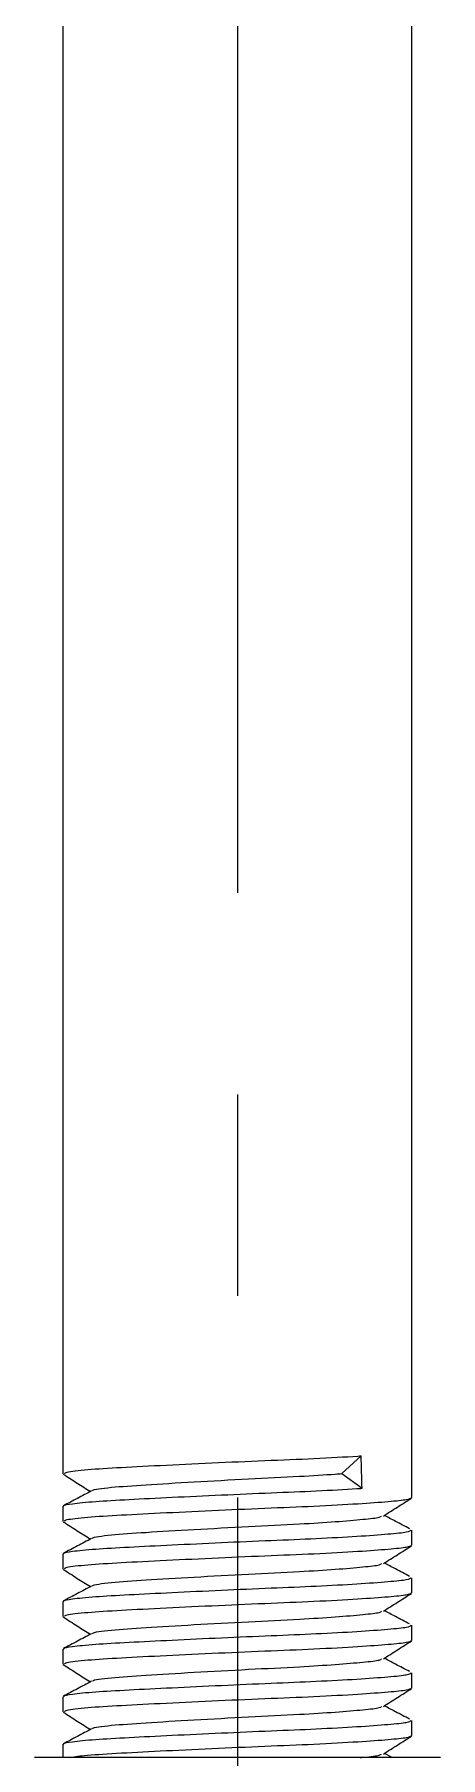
# Model space of a CAD drawing. Header units: millimetres. Extents: x 1036 to 1814, y -113 to 289.
# Drawn here: x 1222.25 to 1228.65, y 130.58 to 157.73 of the extents above; entities that cross this region are included whole.
import ezdxf

# ---------------------------------------------------------------- set-up
doc = ezdxf.new("R2010")
doc.units = ezdxf.units.MM
doc.linetypes.add('CENTER', pattern=[50.8, 31.75, -6.35, 6.35, -6.35])
doc.layers.add('CenterLine', color=1, linetype='CENTER', lineweight=9)
doc.layers.add('SolidLine', color=7, linetype='Continuous', lineweight=30)

msp = doc.modelspace()

# ---------------------------------------------------------------- linework, layer by layer
at = {"layer": 'CenterLine', "lineweight": -3, "ltscale": 0.5}
msp.add_line((1225.453, 236.284), (1225.453, 92.391), dxfattribs=at)
at = {"layer": 'SolidLine', "color": 7, "linetype": 'Continuous', "lineweight": 25}
for p, q in [((1222.703, 190.584), (1222.703, 135.055)), ((1228.203, 134.68), (1228.203, 190.584)), ((1227.403, 135.338), (1227.098, 135.059)), ((1227.098, 135.059), (1227.417, 134.827)), ((1222.703, 134.543), (1222.703, 134.305)), ((1228.203, 133.93), (1228.203, 134.168)), ((1222.703, 133.793), (1222.703, 133.555)), ((1228.203, 133.18), (1228.203, 133.418)), ((1222.703, 133.043), (1222.703, 132.805)), ((1228.203, 132.43), (1228.203, 132.668)), ((1222.703, 132.293), (1222.703, 132.055)), ((1228.203, 131.68), (1228.203, 131.918)), ((1222.703, 131.543), (1222.703, 131.305)), ((1228.203, 130.93), (1228.203, 131.168)), ((1222.703, 130.793), (1222.703, 130.584)), ((1227.89, 130.584), (1227.768, 130.65)), ((1228.653, 130.584), (1222.253, 130.584))]:
    msp.add_line(p, q, dxfattribs=at)
msp.add_ellipse((1225.453, 135.522), major_axis=(-1.946, 69.115), ratio=0.028113, start_param=4.70154, end_param=4.708933, dxfattribs=at)
for points, knots in [([(1222.736, 135.055), (1222.732, 135.063), (1222.723, 135.083), (1223.005, 135.118), (1223.519, 135.152), (1224.221, 135.188), (1225.037, 135.227), (1225.883, 135.264), (1226.685, 135.296), (1227.168, 135.323), (1227.386, 135.337), (1227.403, 135.338)], [0, 0, 0, 0, 0.078764, 0.212588, 0.341659, 0.471582, 0.603189, 0.732585, 0.858054, 0.988654, 1, 1, 1, 1]), ([(1222.708, 135.049), (1222.781, 135.002), (1222.924, 134.911), (1223.067, 134.82), (1223.136, 134.777)], [0, 0, 0, 0, 0.516311, 1, 1, 1, 1]), ([(1223.179, 134.786), (1223.176, 134.789), (1223.157, 134.807), (1223.434, 134.843), (1223.984, 134.882), (1224.758, 134.928), (1225.62, 134.975), (1226.399, 135.012), (1226.868, 135.041), (1227.064, 135.056), (1227.098, 135.059)], [0, 0, 0, 0, 0.033098, 0.198334, 0.357001, 0.520255, 0.684915, 0.843153, 0.972184, 1, 1, 1, 1]), ([(1223.153, 134.786), (1223.079, 134.746), (1222.931, 134.668), (1222.783, 134.59), (1222.709, 134.551)], [0, 0, 0, 0, 0.499816, 1, 1, 1, 1]), ([(1222.722, 134.543), (1222.717, 134.547), (1222.698, 134.56), (1222.844, 134.586), (1223.18, 134.62), (1223.728, 134.651), (1224.414, 134.685), (1225.192, 134.722), (1225.98, 134.756), (1226.718, 134.786), (1227.177, 134.811), (1227.389, 134.825), (1227.417, 134.827)], [0, 0, 0, 0, 0.036768, 0.140686, 0.262903, 0.380428, 0.501617, 0.625127, 0.745832, 0.861433, 0.981726, 1, 1, 1, 1]), ([(1222.736, 134.305), (1222.732, 134.313), (1222.723, 134.333), (1223.005, 134.368), (1223.519, 134.402), (1224.221, 134.438), (1225.037, 134.477), (1225.883, 134.514), (1226.686, 134.546), (1227.361, 134.583), (1227.851, 134.619), (1228.151, 134.65), (1228.183, 134.67), (1228.198, 134.68)], [0, 0, 0, 0, 0.05913, 0.159595, 0.256492, 0.354029, 0.452829, 0.54997, 0.644163, 0.742208, 0.831679, 0.918076, 1, 1, 1, 1]), ([(1227.752, 134.39), (1227.826, 134.437), (1227.974, 134.531), (1228.122, 134.624), (1228.196, 134.671)], [0, 0, 0, 0, 0.499794, 1, 1, 1, 1]), ([(1223.179, 134.036), (1223.176, 134.039), (1223.157, 134.057), (1223.434, 134.093), (1223.984, 134.132), (1224.758, 134.178), (1225.62, 134.225), (1226.4, 134.262), (1227.019, 134.301), (1227.446, 134.338), (1227.7, 134.366), (1227.716, 134.384), (1227.722, 134.39)], [0, 0, 0, 0, 0.025422, 0.152339, 0.27421, 0.399604, 0.526078, 0.64762, 0.746728, 0.846756, 0.94345, 1, 1, 1, 1]), ([(1228.164, 134.189), (1228.091, 134.228), (1227.958, 134.298), (1227.826, 134.368), (1227.768, 134.4)], [0, 0, 0, 0, 0.554095, 1, 1, 1, 1]), ([(1222.708, 134.299), (1222.781, 134.252), (1222.924, 134.161), (1223.067, 134.07), (1223.136, 134.027)], [0, 0, 0, 0, 0.516311, 1, 1, 1, 1]), ([(1222.722, 133.793), (1222.717, 133.797), (1222.698, 133.81), (1222.844, 133.836), (1223.18, 133.87), (1223.728, 133.901), (1224.414, 133.935), (1225.192, 133.972), (1225.98, 134.006), (1226.718, 134.036), (1227.36, 134.071), (1227.847, 134.107), (1228.153, 134.138), (1228.179, 134.159), (1228.192, 134.168)], [0, 0, 0, 0, 0.027695, 0.105969, 0.198026, 0.286549, 0.377832, 0.470863, 0.561781, 0.648855, 0.739463, 0.830626, 0.918731, 1, 1, 1, 1]), ([(1223.153, 134.036), (1223.079, 133.996), (1222.931, 133.918), (1222.783, 133.84), (1222.709, 133.801)], [0, 0, 0, 0, 0.499816, 1, 1, 1, 1]), ([(1222.736, 133.555), (1222.732, 133.563), (1222.723, 133.583), (1223.005, 133.618), (1223.519, 133.652), (1224.221, 133.688), (1225.037, 133.727), (1225.883, 133.764), (1226.686, 133.796), (1227.361, 133.833), (1227.851, 133.869), (1228.151, 133.9), (1228.183, 133.92), (1228.198, 133.93)], [0, 0, 0, 0, 0.05913, 0.159595, 0.256492, 0.354029, 0.452829, 0.54997, 0.644163, 0.742208, 0.831679, 0.918076, 1, 1, 1, 1]), ([(1227.752, 133.64), (1227.826, 133.687), (1227.974, 133.781), (1228.122, 133.874), (1228.196, 133.921)], [0, 0, 0, 0, 0.499794, 1, 1, 1, 1]), ([(1223.179, 133.286), (1223.176, 133.289), (1223.157, 133.307), (1223.434, 133.343), (1223.984, 133.382), (1224.758, 133.428), (1225.62, 133.475), (1226.4, 133.512), (1227.019, 133.551), (1227.446, 133.588), (1227.7, 133.616), (1227.716, 133.634), (1227.722, 133.64)], [0, 0, 0, 0, 0.025422, 0.152339, 0.27421, 0.399604, 0.526078, 0.64762, 0.746728, 0.846756, 0.94345, 1, 1, 1, 1]), ([(1228.164, 133.439), (1228.091, 133.478), (1227.958, 133.548), (1227.826, 133.618), (1227.768, 133.65)], [0, 0, 0, 0, 0.554095, 1, 1, 1, 1]), ([(1222.708, 133.549), (1222.781, 133.502), (1222.924, 133.411), (1223.067, 133.32), (1223.136, 133.277)], [0, 0, 0, 0, 0.516311, 1, 1, 1, 1]), ([(1222.722, 133.043), (1222.717, 133.047), (1222.698, 133.06), (1222.844, 133.086), (1223.18, 133.12), (1223.728, 133.151), (1224.414, 133.185), (1225.192, 133.222), (1225.98, 133.256), (1226.718, 133.286), (1227.36, 133.321), (1227.847, 133.357), (1228.153, 133.388), (1228.179, 133.409), (1228.192, 133.418)], [0, 0, 0, 0, 0.0276946, 0.1059687, 0.1980261, 0.2865492, 0.3778321, 0.4708628, 0.5617811, 0.6488547, 0.7394631, 0.8306257, 0.9187313, 1, 1, 1, 1]), ([(1223.153, 133.286), (1223.079, 133.246), (1222.931, 133.168), (1222.783, 133.09), (1222.709, 133.051)], [0, 0, 0, 0, 0.499816, 1, 1, 1, 1]), ([(1222.736, 132.805), (1222.732, 132.813), (1222.723, 132.833), (1223.005, 132.868), (1223.519, 132.902), (1224.221, 132.938), (1225.037, 132.977), (1225.883, 133.014), (1226.686, 133.046), (1227.361, 133.083), (1227.851, 133.119), (1228.151, 133.15), (1228.183, 133.17), (1228.198, 133.18)], [0, 0, 0, 0, 0.05913, 0.159595, 0.256492, 0.354029, 0.452829, 0.54997, 0.644163, 0.742208, 0.831679, 0.918076, 1, 1, 1, 1]), ([(1227.752, 132.89), (1227.826, 132.937), (1227.974, 133.031), (1228.122, 133.124), (1228.196, 133.171)], [0, 0, 0, 0, 0.499794, 1, 1, 1, 1]), ([(1222.708, 132.799), (1222.781, 132.752), (1222.924, 132.661), (1223.067, 132.57), (1223.136, 132.527)], [0, 0, 0, 0, 0.516311, 1, 1, 1, 1]), ([(1223.179, 132.536), (1223.176, 132.539), (1223.157, 132.557), (1223.434, 132.593), (1223.984, 132.632), (1224.758, 132.678), (1225.62, 132.725), (1226.4, 132.762), (1227.019, 132.801), (1227.446, 132.838), (1227.7, 132.866), (1227.716, 132.884), (1227.722, 132.89)], [0, 0, 0, 0, 0.025422, 0.152339, 0.27421, 0.399604, 0.526078, 0.64762, 0.746728, 0.846756, 0.94345, 1, 1, 1, 1]), ([(1228.164, 132.689), (1228.091, 132.728), (1227.958, 132.798), (1227.826, 132.868), (1227.768, 132.9)], [0, 0, 0, 0, 0.554095, 1, 1, 1, 1]), ([(1223.153, 132.536), (1223.079, 132.496), (1222.931, 132.418), (1222.783, 132.34), (1222.709, 132.301)], [0, 0, 0, 0, 0.499816, 1, 1, 1, 1]), ([(1222.722, 132.293), (1222.717, 132.297), (1222.698, 132.31), (1222.844, 132.336), (1223.18, 132.37), (1223.728, 132.401), (1224.414, 132.435), (1225.192, 132.472), (1225.98, 132.506), (1226.718, 132.536), (1227.36, 132.571), (1227.847, 132.607), (1228.153, 132.638), (1228.179, 132.659), (1228.192, 132.668)], [0, 0, 0, 0, 0.027695, 0.105969, 0.198026, 0.286549, 0.377832, 0.470863, 0.561781, 0.648855, 0.739463, 0.830626, 0.918731, 1, 1, 1, 1]), ([(1222.736, 132.055), (1222.732, 132.063), (1222.723, 132.083), (1223.005, 132.118), (1223.519, 132.152), (1224.221, 132.188), (1225.037, 132.227), (1225.883, 132.264), (1226.686, 132.296), (1227.361, 132.333), (1227.851, 132.369), (1228.151, 132.4), (1228.183, 132.42), (1228.198, 132.43)], [0, 0, 0, 0, 0.05913, 0.159595, 0.256492, 0.354029, 0.452829, 0.54997, 0.644163, 0.742208, 0.831679, 0.918076, 1, 1, 1, 1]), ([(1227.752, 132.14), (1227.826, 132.187), (1227.974, 132.281), (1228.122, 132.374), (1228.196, 132.421)], [0, 0, 0, 0, 0.499794, 1, 1, 1, 1]), ([(1222.708, 132.049), (1222.781, 132.002), (1222.924, 131.911), (1223.067, 131.82), (1223.136, 131.777)], [0, 0, 0, 0, 0.516311, 1, 1, 1, 1]), ([(1223.179, 131.786), (1223.176, 131.789), (1223.157, 131.807), (1223.434, 131.843), (1223.984, 131.882), (1224.758, 131.928), (1225.62, 131.975), (1226.4, 132.012), (1227.019, 132.051), (1227.446, 132.088), (1227.7, 132.116), (1227.716, 132.134), (1227.722, 132.14)], [0, 0, 0, 0, 0.025422, 0.152339, 0.27421, 0.399604, 0.526078, 0.64762, 0.746728, 0.846756, 0.94345, 1, 1, 1, 1]), ([(1228.164, 131.939), (1228.091, 131.978), (1227.958, 132.048), (1227.826, 132.118), (1227.768, 132.15)], [0, 0, 0, 0, 0.554095, 1, 1, 1, 1]), ([(1223.153, 131.786), (1223.079, 131.746), (1222.931, 131.668), (1222.783, 131.59), (1222.709, 131.551)], [0, 0, 0, 0, 0.499816, 1, 1, 1, 1]), ([(1222.722, 131.543), (1222.717, 131.547), (1222.698, 131.56), (1222.844, 131.586), (1223.18, 131.62), (1223.728, 131.651), (1224.414, 131.685), (1225.192, 131.722), (1225.98, 131.756), (1226.718, 131.786), (1227.36, 131.821), (1227.847, 131.857), (1228.153, 131.888), (1228.179, 131.909), (1228.192, 131.918)], [0, 0, 0, 0, 0.027695, 0.105969, 0.198026, 0.286549, 0.377832, 0.470863, 0.561781, 0.648855, 0.739463, 0.830626, 0.918731, 1, 1, 1, 1]), ([(1222.736, 131.305), (1222.732, 131.313), (1222.723, 131.333), (1223.005, 131.368), (1223.519, 131.402), (1224.221, 131.438), (1225.037, 131.477), (1225.883, 131.514), (1226.686, 131.546), (1227.361, 131.583), (1227.851, 131.619), (1228.151, 131.65), (1228.183, 131.67), (1228.198, 131.68)], [0, 0, 0, 0, 0.05913, 0.159595, 0.256492, 0.354029, 0.452829, 0.54997, 0.644163, 0.742208, 0.831679, 0.918076, 1, 1, 1, 1]), ([(1227.752, 131.39), (1227.826, 131.437), (1227.974, 131.531), (1228.122, 131.624), (1228.196, 131.671)], [0, 0, 0, 0, 0.499794, 1, 1, 1, 1]), ([(1222.708, 131.299), (1222.781, 131.252), (1222.924, 131.161), (1223.067, 131.07), (1223.136, 131.027)], [0, 0, 0, 0, 0.516311, 1, 1, 1, 1]), ([(1222.722, 130.793), (1222.717, 130.797), (1222.698, 130.81), (1222.844, 130.836), (1223.18, 130.87), (1223.728, 130.901), (1224.414, 130.935), (1225.192, 130.972), (1225.98, 131.006), (1226.718, 131.036), (1227.36, 131.071), (1227.847, 131.107), (1228.153, 131.138), (1228.179, 131.159), (1228.192, 131.168)], [0, 0, 0, 0, 0.027695, 0.105969, 0.198026, 0.286549, 0.377832, 0.470863, 0.561781, 0.648855, 0.739463, 0.830626, 0.918731, 1, 1, 1, 1]), ([(1223.179, 131.036), (1223.176, 131.039), (1223.157, 131.057), (1223.434, 131.093), (1223.984, 131.132), (1224.758, 131.178), (1225.62, 131.225), (1226.4, 131.262), (1227.019, 131.301), (1227.446, 131.338), (1227.7, 131.366), (1227.716, 131.384), (1227.722, 131.39)], [0, 0, 0, 0, 0.025422, 0.152339, 0.27421, 0.399604, 0.526078, 0.64762, 0.746728, 0.846756, 0.94345, 1, 1, 1, 1]), ([(1228.164, 131.189), (1228.091, 131.228), (1227.958, 131.298), (1227.826, 131.368), (1227.768, 131.4)], [0, 0, 0, 0, 0.554095, 1, 1, 1, 1]), ([(1223.153, 131.036), (1223.079, 130.996), (1222.931, 130.918), (1222.783, 130.84), (1222.709, 130.801)], [0, 0, 0, 0, 0.499816, 1, 1, 1, 1]), ([(1222.799, 130.584), (1222.867, 130.595), (1223.012, 130.619), (1223.525, 130.652), (1224.219, 130.688), (1225.037, 130.727), (1225.883, 130.764), (1226.686, 130.796), (1227.361, 130.833), (1227.851, 130.869), (1228.151, 130.9), (1228.183, 130.92), (1228.198, 130.93)], [0, 0, 0, 0, 0.090667, 0.195511, 0.301048, 0.407952, 0.513059, 0.614978, 0.721064, 0.817874, 0.911356, 1, 1, 1, 1]), ([(1227.752, 130.64), (1227.826, 130.687), (1227.974, 130.781), (1228.122, 130.874), (1228.196, 130.921)], [0, 0, 0, 0, 0.499794, 1, 1, 1, 1]), ([(1227.389, 130.584), (1227.402, 130.586), (1227.558, 130.599), (1227.696, 130.616), (1227.715, 130.634), (1227.722, 130.64)], [0, 0, 0, 0, 0.0556998, 0.6515346, 1, 1, 1, 1])]:
    msp.add_open_spline(points, degree=3, knots=knots, dxfattribs=at)

doc.saveas('drawing.dxf')
